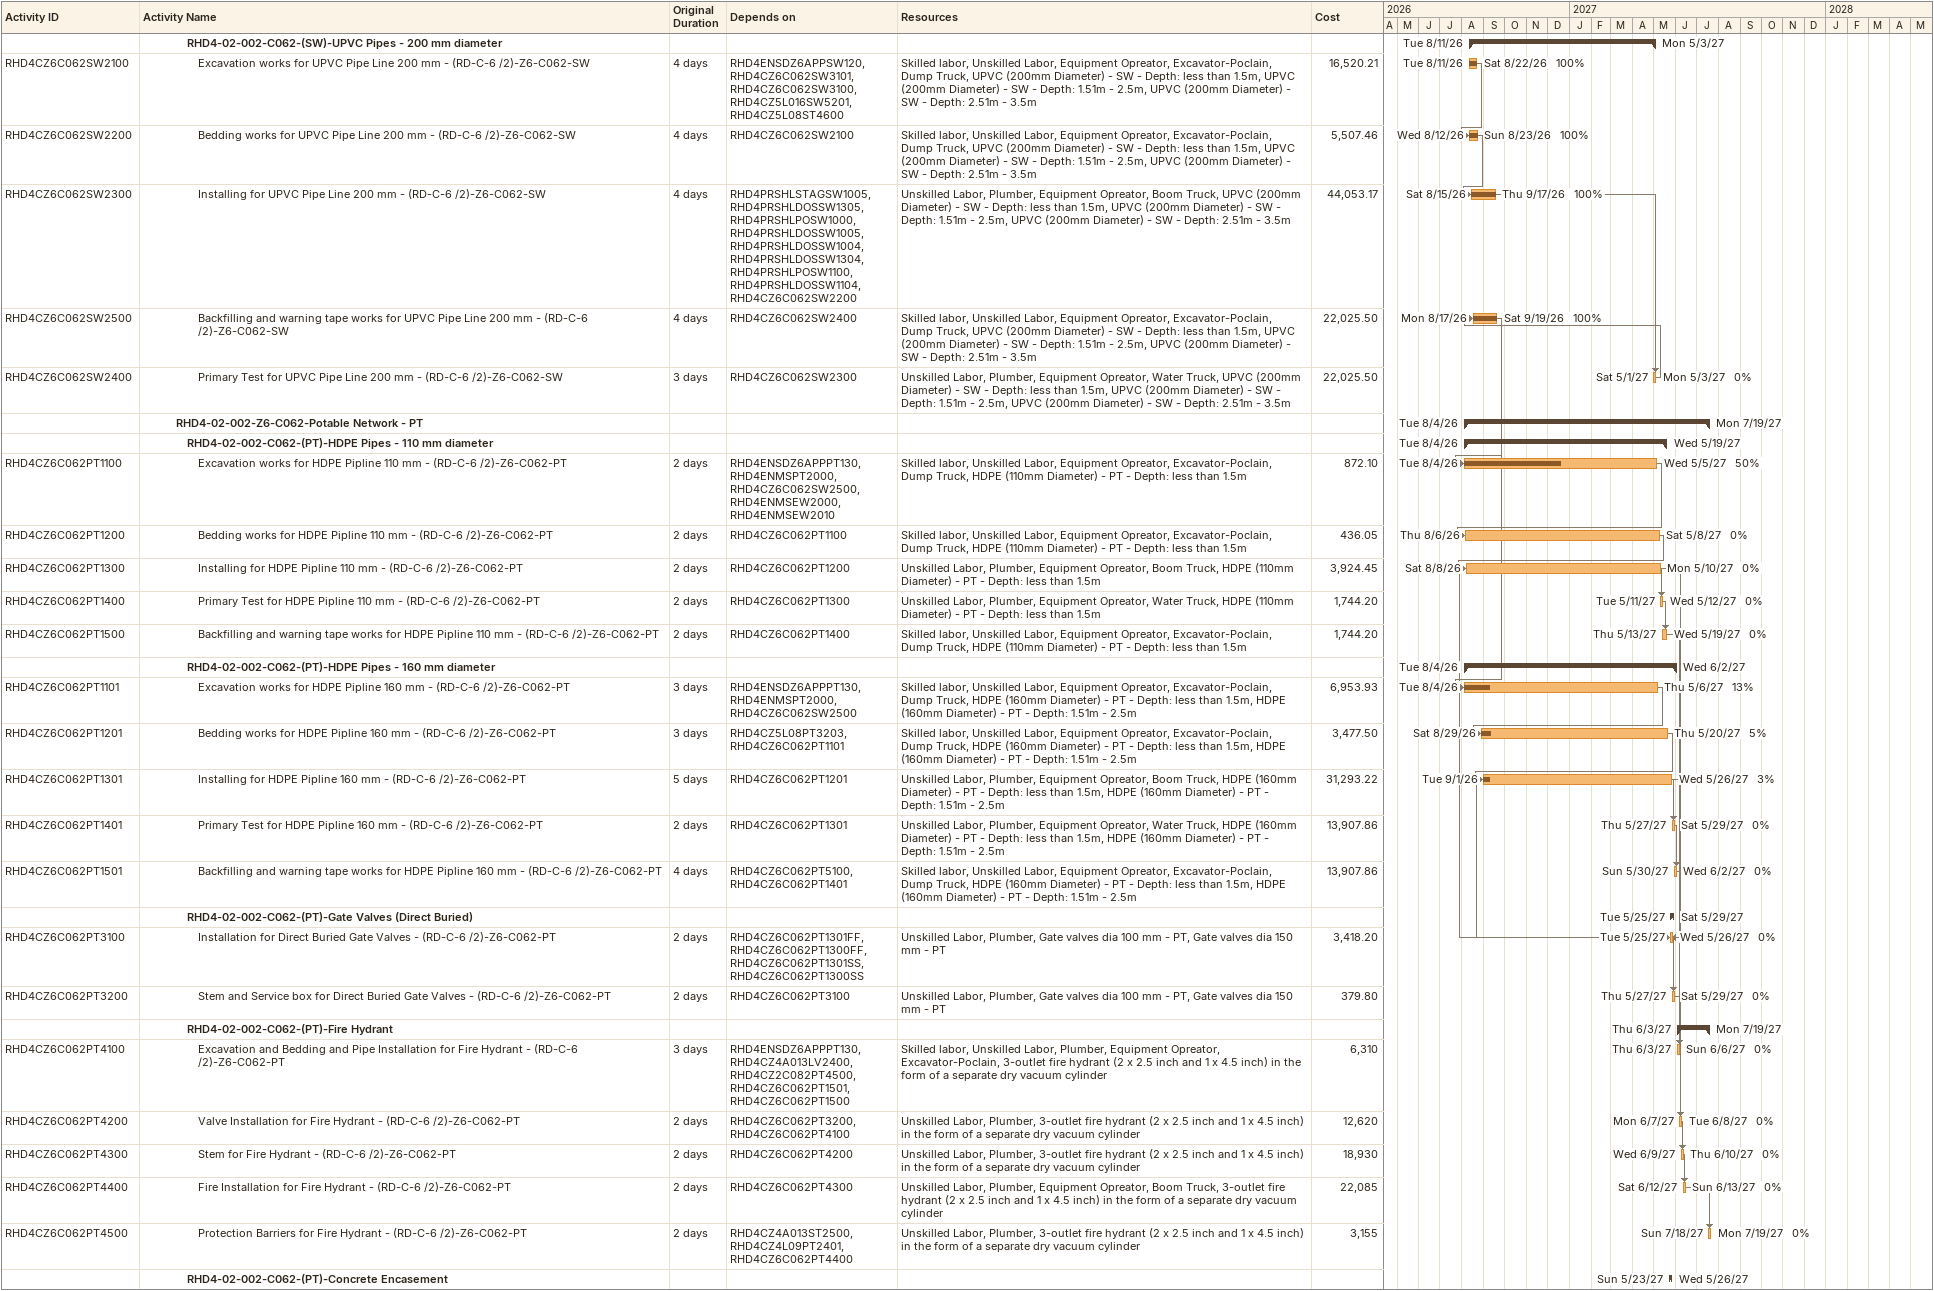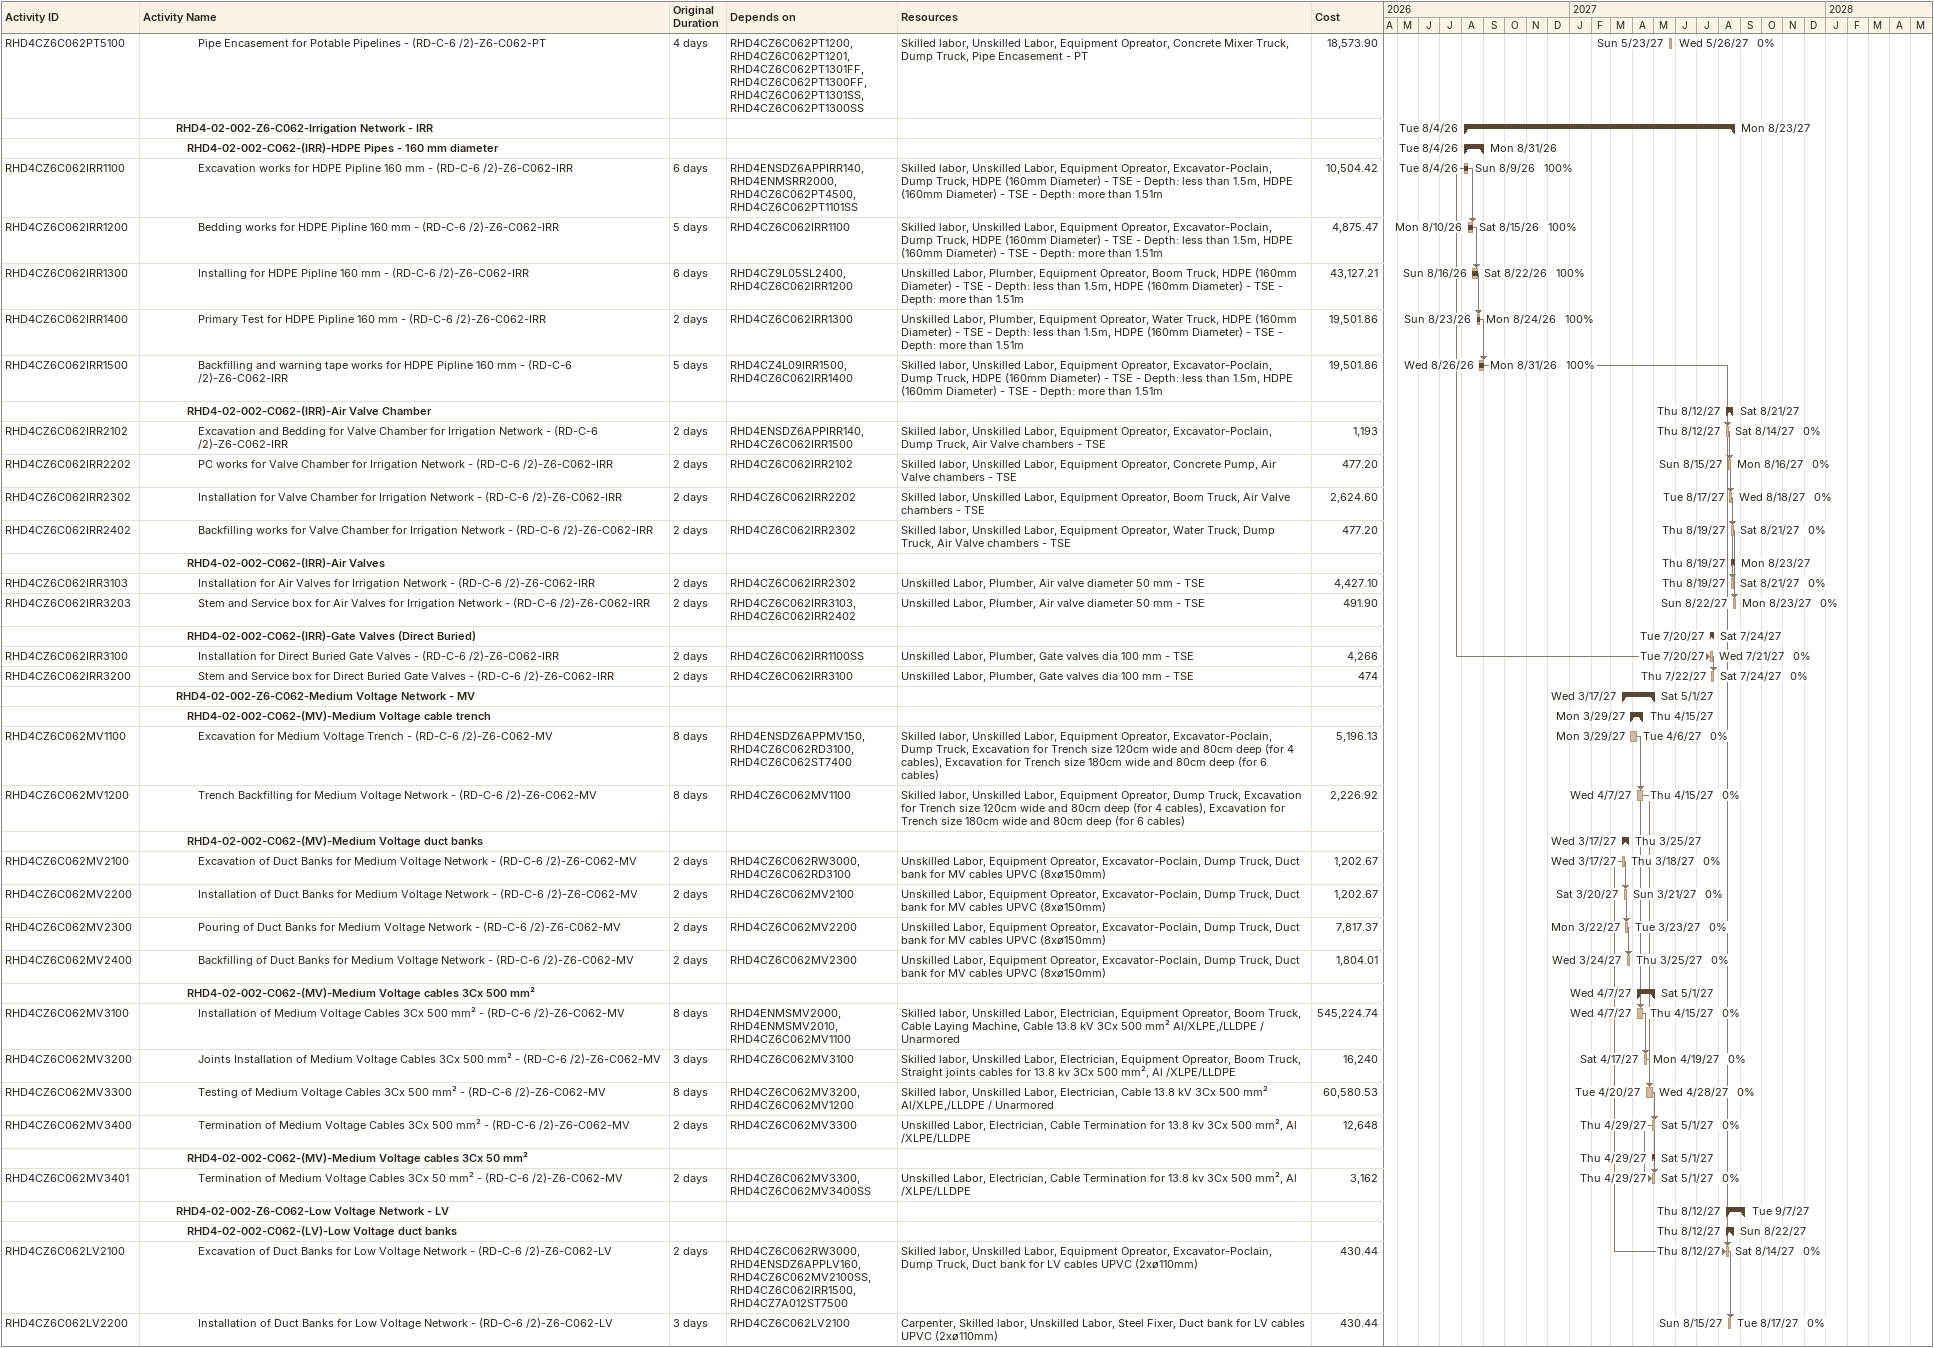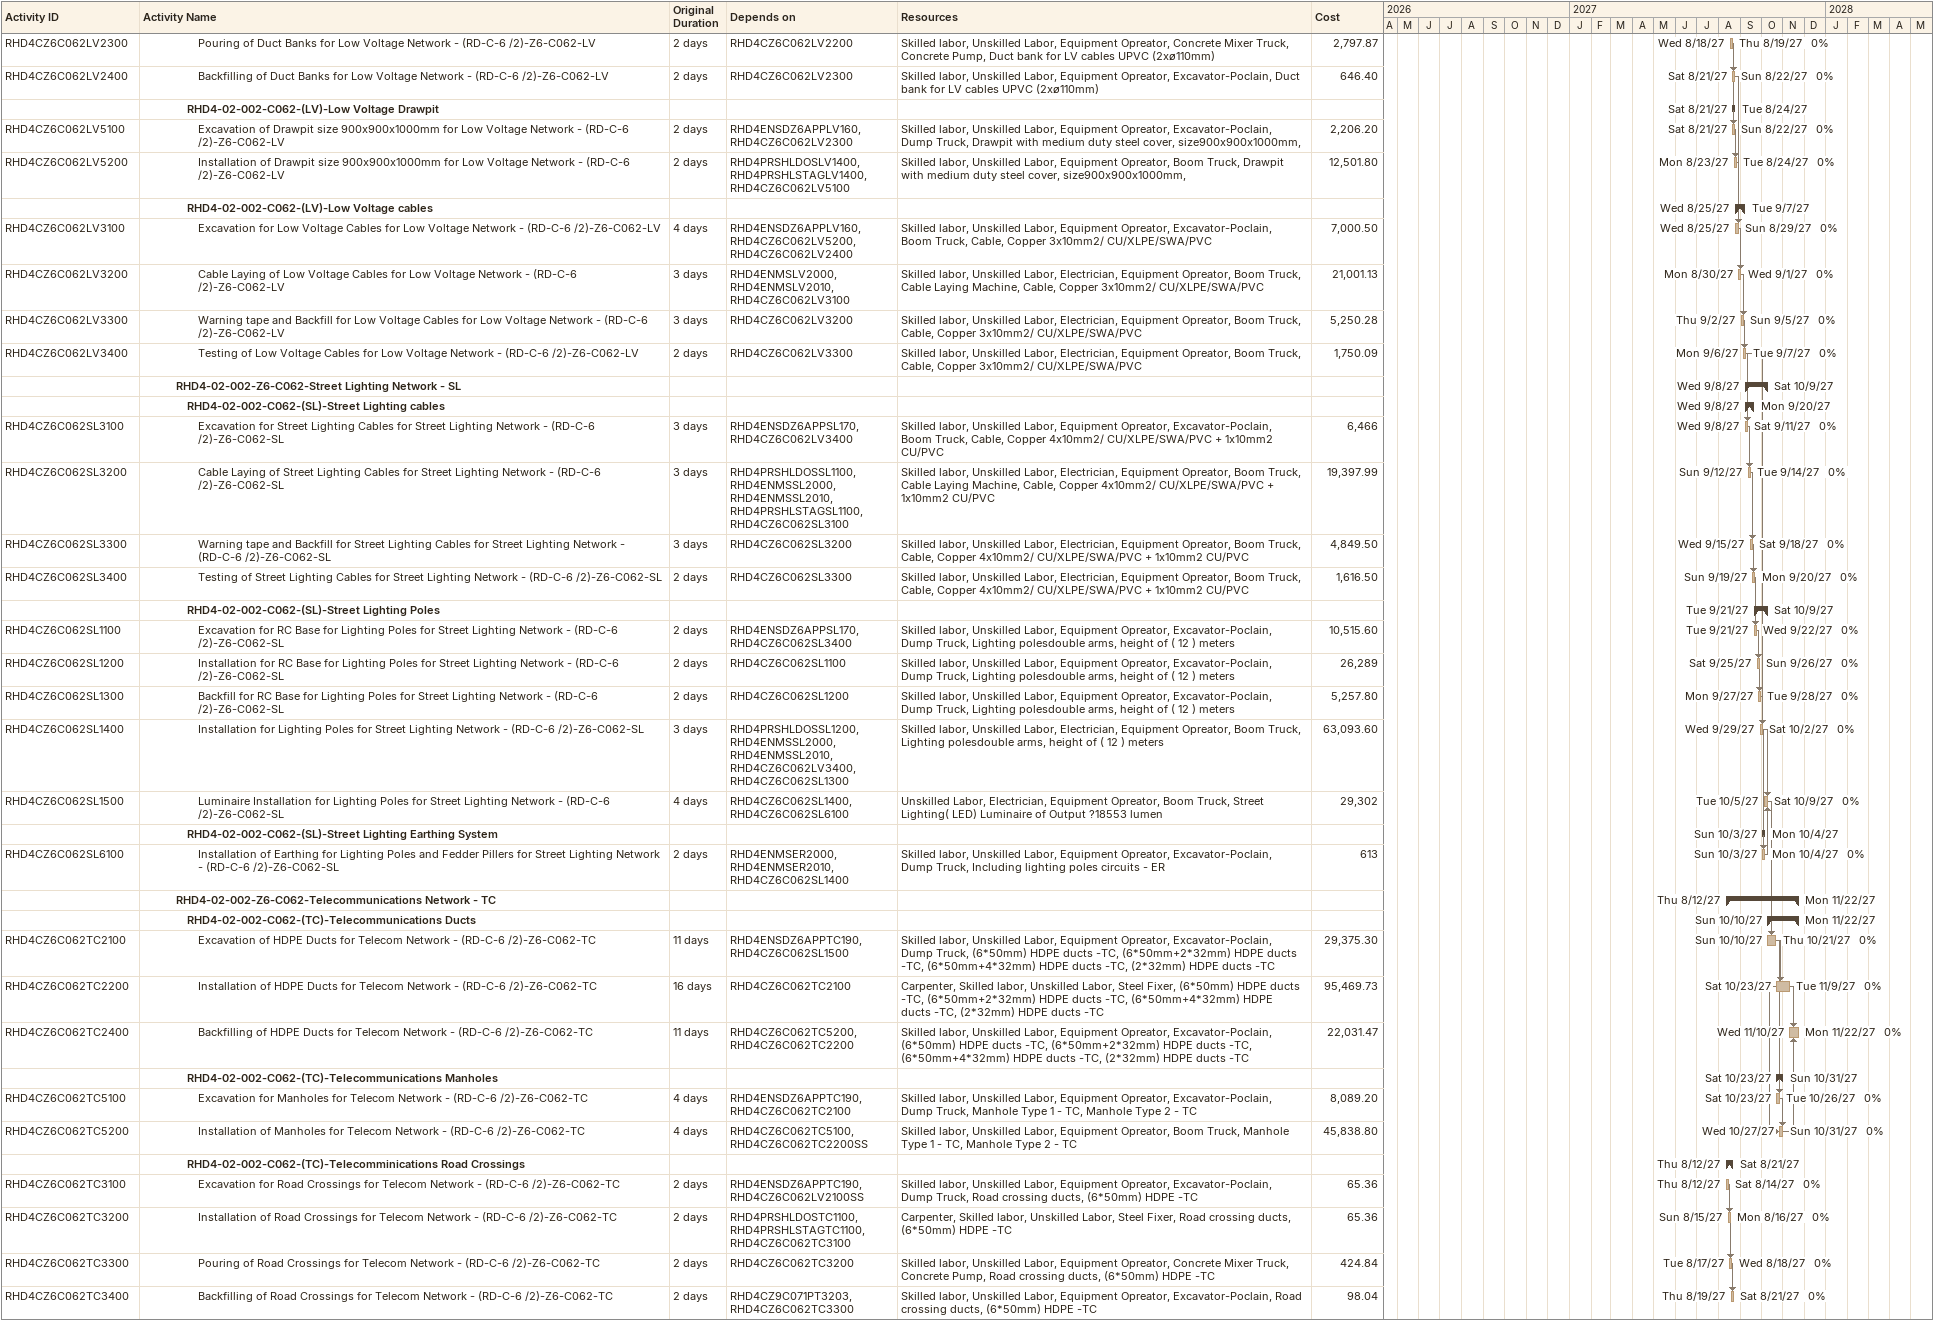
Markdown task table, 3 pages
| ID | Level | Task | Original duration | Start | Finish | Predecessors | Resources | % complete | Cost |
|---|---|---|---|---|---|---|---|---|---|
|  | 5 | **RHD4-02-002-C062-(SW)-UPVC Pipes - 200 mm diameter** |  | 2026-08-11 | 2027-05-03 |  |  |  |  |
| RHD4CZ6C062SW2100 | 6 | Excavation works for UPVC Pipe Line 200 mm - (RD-C-6 /2)-Z6-C062-SW | 4d | 2026-08-11 | 2026-08-22 | RHD4ENSDZ6APPSW120, RHD4CZ6C062SW3101, RHD4CZ6C062SW3100, RHD4CZ5L016SW5201, RHD4CZ5L08ST4600 | Skilled labor, Unskilled Labor, Equipment Opreator, Excavator-Poclain, Dump Truck, UPVC (200mm Diameter) - SW - Depth: less than 1.5m, UPVC (200mm Diameter) - SW - Depth: 1.51m - 2.5m, UPVC (200mm Diameter) - SW - Depth: 2.51m - 3.5m | 100 | 16520.21 |
| RHD4CZ6C062SW2200 | 6 | Bedding works for UPVC Pipe Line 200 mm - (RD-C-6 /2)-Z6-C062-SW | 4d | 2026-08-12 | 2026-08-23 | RHD4CZ6C062SW2100 | Skilled labor, Unskilled Labor, Equipment Opreator, Excavator-Poclain, Dump Truck, UPVC (200mm Diameter) - SW - Depth: less than 1.5m, UPVC (200mm Diameter) - SW - Depth: 1.51m - 2.5m, UPVC (200mm Diameter) - SW - Depth: 2.51m - 3.5m | 100 | 5507.46 |
| RHD4CZ6C062SW2300 | 6 | Installing for UPVC Pipe Line 200 mm - (RD-C-6 /2)-Z6-C062-SW | 4d | 2026-08-15 | 2026-09-17 | RHD4PRSHLSTAGSW1005, RHD4PRSHLDOSSW1305, RHD4PRSHLPOSW1000, RHD4PRSHLDOSSW1005, RHD4PRSHLDOSSW1004, RHD4PRSHLDOSSW1304, RHD4PRSHLPOSW1100, RHD4PRSHLDOSSW1104, RHD4CZ6C062SW2200 | Unskilled Labor, Plumber, Equipment Opreator, Boom Truck, UPVC (200mm Diameter) - SW - Depth: less than 1.5m, UPVC (200mm Diameter) - SW - Depth: 1.51m - 2.5m, UPVC (200mm Diameter) - SW - Depth: 2.51m - 3.5m | 100 | 44053.17 |
| RHD4CZ6C062SW2500 | 6 | Backfilling and warning tape works for UPVC Pipe Line 200 mm - (RD-C-6 /2)-Z6-C062-SW | 4d | 2026-08-17 | 2026-09-19 | RHD4CZ6C062SW2400 | Skilled labor, Unskilled Labor, Equipment Opreator, Excavator-Poclain, Dump Truck, UPVC (200mm Diameter) - SW - Depth: less than 1.5m, UPVC (200mm Diameter) - SW - Depth: 1.51m - 2.5m, UPVC (200mm Diameter) - SW - Depth: 2.51m - 3.5m | 100 | 22025.50 |
| RHD4CZ6C062SW2400 | 6 | Primary Test for UPVC Pipe Line 200 mm - (RD-C-6 /2)-Z6-C062-SW | 3d | 2027-05-01 | 2027-05-03 | RHD4CZ6C062SW2300 | Unskilled Labor, Plumber, Equipment Opreator, Water Truck, UPVC (200mm Diameter) - SW - Depth: less than 1.5m, UPVC (200mm Diameter) - SW - Depth: 1.51m - 2.5m, UPVC (200mm Diameter) - SW - Depth: 2.51m - 3.5m | 0 | 22025.50 |
|  | 4 | **RHD4-02-002-Z6-C062-Potable Network - PT** |  | 2026-08-04 | 2027-07-19 |  |  |  |  |
|  | 5 | **RHD4-02-002-C062-(PT)-HDPE Pipes - 110 mm diameter** |  | 2026-08-04 | 2027-05-19 |  |  |  |  |
| RHD4CZ6C062PT1100 | 6 | Excavation works for HDPE Pipline 110 mm - (RD-C-6 /2)-Z6-C062-PT | 2d | 2026-08-04 | 2027-05-05 | RHD4ENSDZ6APPPT130, RHD4ENMSPT2000, RHD4CZ6C062SW2500, RHD4ENMSEW2000, RHD4ENMSEW2010 | Skilled labor, Unskilled Labor, Equipment Opreator, Excavator-Poclain, Dump Truck, HDPE (110mm Diameter) - PT - Depth: less than 1.5m | 50 | 872.10 |
| RHD4CZ6C062PT1200 | 6 | Bedding works for HDPE Pipline 110 mm - (RD-C-6 /2)-Z6-C062-PT | 2d | 2026-08-06 | 2027-05-08 | RHD4CZ6C062PT1100 | Skilled labor, Unskilled Labor, Equipment Opreator, Excavator-Poclain, Dump Truck, HDPE (110mm Diameter) - PT - Depth: less than 1.5m | 0 | 436.05 |
| RHD4CZ6C062PT1300 | 6 | Installing for HDPE Pipline 110 mm - (RD-C-6 /2)-Z6-C062-PT | 2d | 2026-08-08 | 2027-05-10 | RHD4CZ6C062PT1200 | Unskilled Labor, Plumber, Equipment Opreator, Boom Truck, HDPE (110mm Diameter) - PT - Depth: less than 1.5m | 0 | 3924.45 |
| RHD4CZ6C062PT1400 | 6 | Primary Test for HDPE Pipline 110 mm - (RD-C-6 /2)-Z6-C062-PT | 2d | 2027-05-11 | 2027-05-12 | RHD4CZ6C062PT1300 | Unskilled Labor, Plumber, Equipment Opreator, Water Truck, HDPE (110mm Diameter) - PT - Depth: less than 1.5m | 0 | 1744.20 |
| RHD4CZ6C062PT1500 | 6 | Backfilling and warning tape works for HDPE Pipline 110 mm - (RD-C-6 /2)-Z6-C062-PT | 2d | 2027-05-13 | 2027-05-19 | RHD4CZ6C062PT1400 | Skilled labor, Unskilled Labor, Equipment Opreator, Excavator-Poclain, Dump Truck, HDPE (110mm Diameter) - PT - Depth: less than 1.5m | 0 | 1744.20 |
|  | 5 | **RHD4-02-002-C062-(PT)-HDPE Pipes - 160 mm diameter** |  | 2026-08-04 | 2027-06-02 |  |  |  |  |
| RHD4CZ6C062PT1101 | 6 | Excavation works for HDPE Pipline 160 mm - (RD-C-6 /2)-Z6-C062-PT | 3d | 2026-08-04 | 2027-05-06 | RHD4ENSDZ6APPPT130, RHD4ENMSPT2000, RHD4CZ6C062SW2500 | Skilled labor, Unskilled Labor, Equipment Opreator, Excavator-Poclain, Dump Truck, HDPE (160mm Diameter) - PT - Depth: less than 1.5m, HDPE (160mm Diameter) - PT - Depth: 1.51m - 2.5m | 13 | 6953.93 |
| RHD4CZ6C062PT1201 | 6 | Bedding works for HDPE Pipline 160 mm - (RD-C-6 /2)-Z6-C062-PT | 3d | 2026-08-29 | 2027-05-20 | RHD4CZ5L08PT3203, RHD4CZ6C062PT1101 | Skilled labor, Unskilled Labor, Equipment Opreator, Excavator-Poclain, Dump Truck, HDPE (160mm Diameter) - PT - Depth: less than 1.5m, HDPE (160mm Diameter) - PT - Depth: 1.51m - 2.5m | 5 | 3477.50 |
| RHD4CZ6C062PT1301 | 6 | Installing for HDPE Pipline 160 mm - (RD-C-6 /2)-Z6-C062-PT | 5d | 2026-09-01 | 2027-05-26 | RHD4CZ6C062PT1201 | Unskilled Labor, Plumber, Equipment Opreator, Boom Truck, HDPE (160mm Diameter) - PT - Depth: less than 1.5m, HDPE (160mm Diameter) - PT - Depth: 1.51m - 2.5m | 3 | 31293.22 |
| RHD4CZ6C062PT1401 | 6 | Primary Test for HDPE Pipline 160 mm - (RD-C-6 /2)-Z6-C062-PT | 2d | 2027-05-27 | 2027-05-29 | RHD4CZ6C062PT1301 | Unskilled Labor, Plumber, Equipment Opreator, Water Truck, HDPE (160mm Diameter) - PT - Depth: less than 1.5m, HDPE (160mm Diameter) - PT - Depth: 1.51m - 2.5m | 0 | 13907.86 |
| RHD4CZ6C062PT1501 | 6 | Backfilling and warning tape works for HDPE Pipline 160 mm - (RD-C-6 /2)-Z6-C062-PT | 4d | 2027-05-30 | 2027-06-02 | RHD4CZ6C062PT5100, RHD4CZ6C062PT1401 | Skilled labor, Unskilled Labor, Equipment Opreator, Excavator-Poclain, Dump Truck, HDPE (160mm Diameter) - PT - Depth: less than 1.5m, HDPE (160mm Diameter) - PT - Depth: 1.51m - 2.5m | 0 | 13907.86 |
|  | 5 | **RHD4-02-002-C062-(PT)-Gate Valves (Direct Buried)** |  | 2027-05-25 | 2027-05-29 |  |  |  |  |
| RHD4CZ6C062PT3100 | 6 | Installation for Direct Buried Gate Valves - (RD-C-6 /2)-Z6-C062-PT | 2d | 2027-05-25 | 2027-05-26 | RHD4CZ6C062PT1301FF, RHD4CZ6C062PT1300FF, RHD4CZ6C062PT1301SS, RHD4CZ6C062PT1300SS | Unskilled Labor, Plumber, Gate valves dia 100 mm - PT, Gate valves dia 150 mm - PT | 0 | 3418.20 |
| RHD4CZ6C062PT3200 | 6 | Stem and Service box for Direct Buried Gate Valves - (RD-C-6 /2)-Z6-C062-PT | 2d | 2027-05-27 | 2027-05-29 | RHD4CZ6C062PT3100 | Unskilled Labor, Plumber, Gate valves dia 100 mm - PT, Gate valves dia 150 mm - PT | 0 | 379.80 |
|  | 5 | **RHD4-02-002-C062-(PT)-Fire Hydrant** |  | 2027-06-03 | 2027-07-19 |  |  |  |  |
| RHD4CZ6C062PT4100 | 6 | Excavation and Bedding and Pipe Installation for Fire Hydrant - (RD-C-6 /2)-Z6-C062-PT | 3d | 2027-06-03 | 2027-06-06 | RHD4ENSDZ6APPPT130, RHD4CZ4A013LV2400, RHD4CZ2C082PT4500, RHD4CZ6C062PT1501, RHD4CZ6C062PT1500 | Skilled labor, Unskilled Labor, Plumber, Equipment Opreator, Excavator-Poclain, 3-outlet fire hydrant (2 x 2.5 inch and 1 x 4.5 inch) in the form of a separate dry vacuum cylinder | 0 | 6310 |
| RHD4CZ6C062PT4200 | 6 | Valve Installation for Fire Hydrant - (RD-C-6 /2)-Z6-C062-PT | 2d | 2027-06-07 | 2027-06-08 | RHD4CZ6C062PT3200, RHD4CZ6C062PT4100 | Unskilled Labor, Plumber, 3-outlet fire hydrant (2 x 2.5 inch and 1 x 4.5 inch) in the form of a separate dry vacuum cylinder | 0 | 12620 |
| RHD4CZ6C062PT4300 | 6 | Stem for Fire Hydrant - (RD-C-6 /2)-Z6-C062-PT | 2d | 2027-06-09 | 2027-06-10 | RHD4CZ6C062PT4200 | Unskilled Labor, Plumber, 3-outlet fire hydrant (2 x 2.5 inch and 1 x 4.5 inch) in the form of a separate dry vacuum cylinder | 0 | 18930 |
| RHD4CZ6C062PT4400 | 6 | Fire Installation for Fire Hydrant - (RD-C-6 /2)-Z6-C062-PT | 2d | 2027-06-12 | 2027-06-13 | RHD4CZ6C062PT4300 | Unskilled Labor, Plumber, Equipment Opreator, Boom Truck, 3-outlet fire hydrant (2 x 2.5 inch and 1 x 4.5 inch) in the form of a separate dry vacuum cylinder | 0 | 22085 |
| RHD4CZ6C062PT4500 | 6 | Protection Barriers for Fire Hydrant - (RD-C-6 /2)-Z6-C062-PT | 2d | 2027-07-18 | 2027-07-19 | RHD4CZ4A013ST2500, RHD4CZ4L09PT2401, RHD4CZ6C062PT4400 | Unskilled Labor, Plumber, 3-outlet fire hydrant (2 x 2.5 inch and 1 x 4.5 inch) in the form of a separate dry vacuum cylinder | 0 | 3155 |
|  | 5 | **RHD4-02-002-C062-(PT)-Concrete Encasement** |  | 2027-05-23 | 2027-05-26 |  |  |  |  |
| RHD4CZ6C062PT5100 | 6 | Pipe Encasement for Potable Pipelines - (RD-C-6 /2)-Z6-C062-PT | 4d | 2027-05-23 | 2027-05-26 | RHD4CZ6C062PT1200, RHD4CZ6C062PT1201, RHD4CZ6C062PT1301FF, RHD4CZ6C062PT1300FF, RHD4CZ6C062PT1301SS, RHD4CZ6C062PT1300SS | Skilled labor, Unskilled Labor, Equipment Opreator, Concrete Mixer Truck, Dump Truck, Pipe Encasement - PT | 0 | 18573.90 |
|  | 4 | **RHD4-02-002-Z6-C062-Irrigation Network - IRR** |  | 2026-08-04 | 2027-08-23 |  |  |  |  |
|  | 5 | **RHD4-02-002-C062-(IRR)-HDPE Pipes - 160 mm diameter** |  | 2026-08-04 | 2026-08-31 |  |  |  |  |
| RHD4CZ6C062IRR1100 | 6 | Excavation works for HDPE Pipline 160 mm - (RD-C-6 /2)-Z6-C062-IRR | 6d | 2026-08-04 | 2026-08-09 | RHD4ENSDZ6APPIRR140, RHD4ENMSRR2000, RHD4CZ6C062PT4500, RHD4CZ6C062PT1101SS | Skilled labor, Unskilled Labor, Equipment Opreator, Excavator-Poclain, Dump Truck, HDPE (160mm Diameter) - TSE - Depth: less than 1.5m, HDPE (160mm Diameter) - TSE - Depth: more than 1.51m | 100 | 10504.42 |
| RHD4CZ6C062IRR1200 | 6 | Bedding works for HDPE Pipline 160 mm - (RD-C-6 /2)-Z6-C062-IRR | 5d | 2026-08-10 | 2026-08-15 | RHD4CZ6C062IRR1100 | Skilled labor, Unskilled Labor, Equipment Opreator, Excavator-Poclain, Dump Truck, HDPE (160mm Diameter) - TSE - Depth: less than 1.5m, HDPE (160mm Diameter) - TSE - Depth: more than 1.51m | 100 | 4875.47 |
| RHD4CZ6C062IRR1300 | 6 | Installing for HDPE Pipline 160 mm - (RD-C-6 /2)-Z6-C062-IRR | 6d | 2026-08-16 | 2026-08-22 | RHD4CZ9L05SL2400, RHD4CZ6C062IRR1200 | Unskilled Labor, Plumber, Equipment Opreator, Boom Truck, HDPE (160mm Diameter) - TSE - Depth: less than 1.5m, HDPE (160mm Diameter) - TSE - Depth: more than 1.51m | 100 | 43127.21 |
| RHD4CZ6C062IRR1400 | 6 | Primary Test for HDPE Pipline 160 mm - (RD-C-6 /2)-Z6-C062-IRR | 2d | 2026-08-23 | 2026-08-24 | RHD4CZ6C062IRR1300 | Unskilled Labor, Plumber, Equipment Opreator, Water Truck, HDPE (160mm Diameter) - TSE - Depth: less than 1.5m, HDPE (160mm Diameter) - TSE - Depth: more than 1.51m | 100 | 19501.86 |
| RHD4CZ6C062IRR1500 | 6 | Backfilling and warning tape works for HDPE Pipline 160 mm - (RD-C-6 /2)-Z6-C062-IRR | 5d | 2026-08-26 | 2026-08-31 | RHD4CZ4L09IRR1500, RHD4CZ6C062IRR1400 | Skilled labor, Unskilled Labor, Equipment Opreator, Excavator-Poclain, Dump Truck, HDPE (160mm Diameter) - TSE - Depth: less than 1.5m, HDPE (160mm Diameter) - TSE - Depth: more than 1.51m | 100 | 19501.86 |
|  | 5 | **RHD4-02-002-C062-(IRR)-Air Valve Chamber** |  | 2027-08-12 | 2027-08-21 |  |  |  |  |
| RHD4CZ6C062IRR2102 | 6 | Excavation and Bedding for Valve Chamber for Irrigation Network - (RD-C-6 /2)-Z6-C062-IRR | 2d | 2027-08-12 | 2027-08-14 | RHD4ENSDZ6APPIRR140, RHD4CZ6C062IRR1500 | Skilled labor, Unskilled Labor, Equipment Opreator, Excavator-Poclain, Dump Truck, Air Valve chambers - TSE | 0 | 1193 |
| RHD4CZ6C062IRR2202 | 6 | PC works for Valve Chamber for Irrigation Network - (RD-C-6 /2)-Z6-C062-IRR | 2d | 2027-08-15 | 2027-08-16 | RHD4CZ6C062IRR2102 | Skilled labor, Unskilled Labor, Equipment Opreator, Concrete Pump, Air Valve chambers - TSE | 0 | 477.20 |
| RHD4CZ6C062IRR2302 | 6 | Installation for Valve Chamber for Irrigation Network - (RD-C-6 /2)-Z6-C062-IRR | 2d | 2027-08-17 | 2027-08-18 | RHD4CZ6C062IRR2202 | Skilled labor, Unskilled Labor, Equipment Opreator, Boom Truck, Air Valve chambers - TSE | 0 | 2624.60 |
| RHD4CZ6C062IRR2402 | 6 | Backfilling works for Valve Chamber for Irrigation Network - (RD-C-6 /2)-Z6-C062-IRR | 2d | 2027-08-19 | 2027-08-21 | RHD4CZ6C062IRR2302 | Skilled labor, Unskilled Labor, Equipment Opreator, Water Truck, Dump Truck, Air Valve chambers - TSE | 0 | 477.20 |
|  | 5 | **RHD4-02-002-C062-(IRR)-Air Valves** |  | 2027-08-19 | 2027-08-23 |  |  |  |  |
| RHD4CZ6C062IRR3103 | 6 | Installation for Air Valves for Irrigation Network - (RD-C-6 /2)-Z6-C062-IRR | 2d | 2027-08-19 | 2027-08-21 | RHD4CZ6C062IRR2302 | Unskilled Labor, Plumber, Air valve diameter 50 mm - TSE | 0 | 4427.10 |
| RHD4CZ6C062IRR3203 | 6 | Stem and Service box for Air Valves for Irrigation Network - (RD-C-6 /2)-Z6-C062-IRR | 2d | 2027-08-22 | 2027-08-23 | RHD4CZ6C062IRR3103, RHD4CZ6C062IRR2402 | Unskilled Labor, Plumber, Air valve diameter 50 mm - TSE | 0 | 491.90 |
|  | 5 | **RHD4-02-002-C062-(IRR)-Gate Valves (Direct Buried)** |  | 2027-07-20 | 2027-07-24 |  |  |  |  |
| RHD4CZ6C062IRR3100 | 6 | Installation for Direct Buried Gate Valves - (RD-C-6 /2)-Z6-C062-IRR | 2d | 2027-07-20 | 2027-07-21 | RHD4CZ6C062IRR1100SS | Unskilled Labor, Plumber, Gate valves dia 100 mm - TSE | 0 | 4266 |
| RHD4CZ6C062IRR3200 | 6 | Stem and Service box for Direct Buried Gate Valves - (RD-C-6 /2)-Z6-C062-IRR | 2d | 2027-07-22 | 2027-07-24 | RHD4CZ6C062IRR3100 | Unskilled Labor, Plumber, Gate valves dia 100 mm - TSE | 0 | 474 |
|  | 4 | **RHD4-02-002-Z6-C062-Medium Voltage Network - MV** |  | 2027-03-17 | 2027-05-01 |  |  |  |  |
|  | 5 | **RHD4-02-002-C062-(MV)-Medium Voltage cable trench** |  | 2027-03-29 | 2027-04-15 |  |  |  |  |
| RHD4CZ6C062MV1100 | 6 | Excavation for Medium Voltage Trench - (RD-C-6 /2)-Z6-C062-MV | 8d | 2027-03-29 | 2027-04-06 | RHD4ENSDZ6APPMV150, RHD4CZ6C062RD3100, RHD4CZ6C062ST7400 | Skilled labor, Unskilled Labor, Equipment Opreator, Excavator-Poclain, Dump Truck, Excavation for Trench size 120cm wide and 80cm deep (for 4 cables), Excavation for Trench size 180cm wide and 80cm deep (for 6 cables) | 0 | 5196.13 |
| RHD4CZ6C062MV1200 | 6 | Trench Backfilling for Medium Voltage Network - (RD-C-6 /2)-Z6-C062-MV | 8d | 2027-04-07 | 2027-04-15 | RHD4CZ6C062MV1100 | Skilled labor, Unskilled Labor, Equipment Opreator, Dump Truck, Excavation for Trench size 120cm wide and 80cm deep (for 4 cables), Excavation for Trench size 180cm wide and 80cm deep (for 6 cables) | 0 | 2226.92 |
|  | 5 | **RHD4-02-002-C062-(MV)-Medium Voltage duct banks** |  | 2027-03-17 | 2027-03-25 |  |  |  |  |
| RHD4CZ6C062MV2100 | 6 | Excavation of Duct Banks for Medium Voltage Network - (RD-C-6 /2)-Z6-C062-MV | 2d | 2027-03-17 | 2027-03-18 | RHD4CZ6C062RW3000, RHD4CZ6C062RD3100 | Unskilled Labor, Equipment Opreator, Excavator-Poclain, Dump Truck, Duct bank for MV cables UPVC (8xø150mm) | 0 | 1202.67 |
| RHD4CZ6C062MV2200 | 6 | Installation of Duct Banks for Medium Voltage Network - (RD-C-6 /2)-Z6-C062-MV | 2d | 2027-03-20 | 2027-03-21 | RHD4CZ6C062MV2100 | Unskilled Labor, Equipment Opreator, Excavator-Poclain, Dump Truck, Duct bank for MV cables UPVC (8xø150mm) | 0 | 1202.67 |
| RHD4CZ6C062MV2300 | 6 | Pouring of Duct Banks for Medium Voltage Network - (RD-C-6 /2)-Z6-C062-MV | 2d | 2027-03-22 | 2027-03-23 | RHD4CZ6C062MV2200 | Unskilled Labor, Equipment Opreator, Excavator-Poclain, Dump Truck, Duct bank for MV cables UPVC (8xø150mm) | 0 | 7817.37 |
| RHD4CZ6C062MV2400 | 6 | Backfilling of Duct Banks for Medium Voltage Network - (RD-C-6 /2)-Z6-C062-MV | 2d | 2027-03-24 | 2027-03-25 | RHD4CZ6C062MV2300 | Unskilled Labor, Equipment Opreator, Excavator-Poclain, Dump Truck, Duct bank for MV cables UPVC (8xø150mm) | 0 | 1804.01 |
|  | 5 | **RHD4-02-002-C062-(MV)-Medium Voltage cables 3Cx 500 mm²** |  | 2027-04-07 | 2027-05-01 |  |  |  |  |
| RHD4CZ6C062MV3100 | 6 | Installation of Medium Voltage Cables 3Cx 500 mm² - (RD-C-6 /2)-Z6-C062-MV | 8d | 2027-04-07 | 2027-04-15 | RHD4ENMSMV2000, RHD4ENMSMV2010, RHD4CZ6C062MV1100 | Skilled labor, Unskilled Labor, Electrician, Equipment Opreator, Boom Truck, Cable Laying Machine, Cable 13.8 kV 3Cx 500 mm² Al/XLPE,/LLDPE / Unarmored | 0 | 545224.74 |
| RHD4CZ6C062MV3200 | 6 | Joints Installation of Medium Voltage Cables 3Cx 500 mm² - (RD-C-6 /2)-Z6-C062-MV | 3d | 2027-04-17 | 2027-04-19 | RHD4CZ6C062MV3100 | Skilled labor, Unskilled Labor, Electrician, Equipment Opreator, Boom Truck, Straight joints cables for 13.8 kv 3Cx 500 mm², Al /XLPE/LLDPE | 0 | 16240 |
| RHD4CZ6C062MV3300 | 6 | Testing of Medium Voltage Cables 3Cx 500 mm² - (RD-C-6 /2)-Z6-C062-MV | 8d | 2027-04-20 | 2027-04-28 | RHD4CZ6C062MV3200, RHD4CZ6C062MV1200 | Skilled labor, Unskilled Labor, Electrician, Cable 13.8 kV 3Cx 500 mm² Al/XLPE,/LLDPE / Unarmored | 0 | 60580.53 |
| RHD4CZ6C062MV3400 | 6 | Termination of Medium Voltage Cables 3Cx 500 mm² - (RD-C-6 /2)-Z6-C062-MV | 2d | 2027-04-29 | 2027-05-01 | RHD4CZ6C062MV3300 | Unskilled Labor, Electrician, Cable Termination for 13.8 kv 3Cx 500 mm², Al /XLPE/LLDPE | 0 | 12648 |
|  | 5 | **RHD4-02-002-C062-(MV)-Medium Voltage cables 3Cx 50 mm²** |  | 2027-04-29 | 2027-05-01 |  |  |  |  |
| RHD4CZ6C062MV3401 | 6 | Termination of Medium Voltage Cables 3Cx 50 mm² - (RD-C-6 /2)-Z6-C062-MV | 2d | 2027-04-29 | 2027-05-01 | RHD4CZ6C062MV3300, RHD4CZ6C062MV3400SS | Unskilled Labor, Electrician, Cable Termination for 13.8 kv 3Cx 500 mm², Al /XLPE/LLDPE | 0 | 3162 |
|  | 4 | **RHD4-02-002-Z6-C062-Low Voltage Network - LV** |  | 2027-08-12 | 2027-09-07 |  |  |  |  |
|  | 5 | **RHD4-02-002-C062-(LV)-Low Voltage duct banks** |  | 2027-08-12 | 2027-08-22 |  |  |  |  |
| RHD4CZ6C062LV2100 | 6 | Excavation of Duct Banks for Low Voltage Network - (RD-C-6 /2)-Z6-C062-LV | 2d | 2027-08-12 | 2027-08-14 | RHD4CZ6C062RW3000, RHD4ENSDZ6APPLV160, RHD4CZ6C062MV2100SS, RHD4CZ6C062IRR1500, RHD4CZ7A012ST7500 | Skilled labor, Unskilled Labor, Equipment Opreator, Excavator-Poclain, Dump Truck, Duct bank for LV cables UPVC (2xø110mm) | 0 | 430.44 |
| RHD4CZ6C062LV2200 | 6 | Installation of Duct Banks for Low Voltage Network - (RD-C-6 /2)-Z6-C062-LV | 3d | 2027-08-15 | 2027-08-17 | RHD4CZ6C062LV2100 | Carpenter, Skilled labor, Unskilled Labor, Steel Fixer, Duct bank for LV cables UPVC (2xø110mm) | 0 | 430.44 |
| RHD4CZ6C062LV2300 | 6 | Pouring of Duct Banks for Low Voltage Network - (RD-C-6 /2)-Z6-C062-LV | 2d | 2027-08-18 | 2027-08-19 | RHD4CZ6C062LV2200 | Skilled labor, Unskilled Labor, Equipment Opreator, Concrete Mixer Truck, Concrete Pump, Duct bank for LV cables UPVC (2xø110mm) | 0 | 2797.87 |
| RHD4CZ6C062LV2400 | 6 | Backfilling of Duct Banks for Low Voltage Network - (RD-C-6 /2)-Z6-C062-LV | 2d | 2027-08-21 | 2027-08-22 | RHD4CZ6C062LV2300 | Skilled labor, Unskilled Labor, Equipment Opreator, Excavator-Poclain, Duct bank for LV cables UPVC (2xø110mm) | 0 | 646.40 |
|  | 5 | **RHD4-02-002-C062-(LV)-Low Voltage Drawpit** |  | 2027-08-21 | 2027-08-24 |  |  |  |  |
| RHD4CZ6C062LV5100 | 6 | Excavation of Drawpit size 900x900x1000mm for Low Voltage Network - (RD-C-6 /2)-Z6-C062-LV | 2d | 2027-08-21 | 2027-08-22 | RHD4ENSDZ6APPLV160, RHD4CZ6C062LV2300 | Skilled labor, Unskilled Labor, Equipment Opreator, Excavator-Poclain, Dump Truck, Drawpit with medium duty steel cover, size900x900x1000mm, | 0 | 2206.20 |
| RHD4CZ6C062LV5200 | 6 | Installation of Drawpit size 900x900x1000mm for Low Voltage Network - (RD-C-6 /2)-Z6-C062-LV | 2d | 2027-08-23 | 2027-08-24 | RHD4PRSHLDOSLV1400, RHD4PRSHLSTAGLV1400, RHD4CZ6C062LV5100 | Skilled labor, Unskilled Labor, Equipment Opreator, Boom Truck, Drawpit with medium duty steel cover, size900x900x1000mm, | 0 | 12501.80 |
|  | 5 | **RHD4-02-002-C062-(LV)-Low Voltage cables** |  | 2027-08-25 | 2027-09-07 |  |  |  |  |
| RHD4CZ6C062LV3100 | 6 | Excavation for Low Voltage Cables for Low Voltage Network - (RD-C-6 /2)-Z6-C062-LV | 4d | 2027-08-25 | 2027-08-29 | RHD4ENSDZ6APPLV160, RHD4CZ6C062LV5200, RHD4CZ6C062LV2400 | Skilled labor, Unskilled Labor, Equipment Opreator, Excavator-Poclain, Boom Truck, Cable, Copper 3x10mm2/ CU/XLPE/SWA/PVC | 0 | 7000.50 |
| RHD4CZ6C062LV3200 | 6 | Cable Laying of Low Voltage Cables for Low Voltage Network - (RD-C-6 /2)-Z6-C062-LV | 3d | 2027-08-30 | 2027-09-01 | RHD4ENMSLV2000, RHD4ENMSLV2010, RHD4CZ6C062LV3100 | Skilled labor, Unskilled Labor, Electrician, Equipment Opreator, Boom Truck, Cable Laying Machine, Cable, Copper 3x10mm2/ CU/XLPE/SWA/PVC | 0 | 21001.13 |
| RHD4CZ6C062LV3300 | 6 | Warning tape and Backfill for Low Voltage Cables for Low Voltage Network - (RD-C-6 /2)-Z6-C062-LV | 3d | 2027-09-02 | 2027-09-05 | RHD4CZ6C062LV3200 | Skilled labor, Unskilled Labor, Electrician, Equipment Opreator, Boom Truck, Cable, Copper 3x10mm2/ CU/XLPE/SWA/PVC | 0 | 5250.28 |
| RHD4CZ6C062LV3400 | 6 | Testing of Low Voltage Cables for Low Voltage Network - (RD-C-6 /2)-Z6-C062-LV | 2d | 2027-09-06 | 2027-09-07 | RHD4CZ6C062LV3300 | Skilled labor, Unskilled Labor, Electrician, Equipment Opreator, Boom Truck, Cable, Copper 3x10mm2/ CU/XLPE/SWA/PVC | 0 | 1750.09 |
|  | 4 | **RHD4-02-002-Z6-C062-Street Lighting Network - SL** |  | 2027-09-08 | 2027-10-09 |  |  |  |  |
|  | 5 | **RHD4-02-002-C062-(SL)-Street Lighting cables** |  | 2027-09-08 | 2027-09-20 |  |  |  |  |
| RHD4CZ6C062SL3100 | 6 | Excavation for Street Lighting Cables for Street Lighting Network - (RD-C-6 /2)-Z6-C062-SL | 3d | 2027-09-08 | 2027-09-11 | RHD4ENSDZ6APPSL170, RHD4CZ6C062LV3400 | Skilled labor, Unskilled Labor, Equipment Opreator, Excavator-Poclain, Boom Truck, Cable, Copper 4x10mm2/ CU/XLPE/SWA/PVC + 1x10mm2 CU/PVC | 0 | 6466 |
| RHD4CZ6C062SL3200 | 6 | Cable Laying of Street Lighting Cables for Street Lighting Network - (RD-C-6 /2)-Z6-C062-SL | 3d | 2027-09-12 | 2027-09-14 | RHD4PRSHLDOSSL1100, RHD4ENMSSL2000, RHD4ENMSSL2010, RHD4PRSHLSTAGSL1100, RHD4CZ6C062SL3100 | Skilled labor, Unskilled Labor, Electrician, Equipment Opreator, Boom Truck, Cable Laying Machine, Cable, Copper 4x10mm2/ CU/XLPE/SWA/PVC + 1x10mm2 CU/PVC | 0 | 19397.99 |
| RHD4CZ6C062SL3300 | 6 | Warning tape and Backfill for Street Lighting Cables for Street Lighting Network - (RD-C-6 /2)-Z6-C062-SL | 3d | 2027-09-15 | 2027-09-18 | RHD4CZ6C062SL3200 | Skilled labor, Unskilled Labor, Electrician, Equipment Opreator, Boom Truck, Cable, Copper 4x10mm2/ CU/XLPE/SWA/PVC + 1x10mm2 CU/PVC | 0 | 4849.50 |
| RHD4CZ6C062SL3400 | 6 | Testing of Street Lighting Cables for Street Lighting Network - (RD-C-6 /2)-Z6-C062-SL | 2d | 2027-09-19 | 2027-09-20 | RHD4CZ6C062SL3300 | Skilled labor, Unskilled Labor, Electrician, Equipment Opreator, Boom Truck, Cable, Copper 4x10mm2/ CU/XLPE/SWA/PVC + 1x10mm2 CU/PVC | 0 | 1616.50 |
|  | 5 | **RHD4-02-002-C062-(SL)-Street Lighting Poles** |  | 2027-09-21 | 2027-10-09 |  |  |  |  |
| RHD4CZ6C062SL1100 | 6 | Excavation for RC Base for Lighting Poles for Street Lighting Network - (RD-C-6 /2)-Z6-C062-SL | 2d | 2027-09-21 | 2027-09-22 | RHD4ENSDZ6APPSL170, RHD4CZ6C062SL3400 | Skilled labor, Unskilled Labor, Equipment Opreator, Excavator-Poclain, Dump Truck, Lighting polesdouble arms, height of ( 12 ) meters | 0 | 10515.60 |
| RHD4CZ6C062SL1200 | 6 | Installation for RC Base for Lighting Poles for Street Lighting Network - (RD-C-6 /2)-Z6-C062-SL | 2d | 2027-09-25 | 2027-09-26 | RHD4CZ6C062SL1100 | Skilled labor, Unskilled Labor, Equipment Opreator, Excavator-Poclain, Dump Truck, Lighting polesdouble arms, height of ( 12 ) meters | 0 | 26289 |
| RHD4CZ6C062SL1300 | 6 | Backfill for RC Base for Lighting Poles for Street Lighting Network - (RD-C-6 /2)-Z6-C062-SL | 2d | 2027-09-27 | 2027-09-28 | RHD4CZ6C062SL1200 | Skilled labor, Unskilled Labor, Equipment Opreator, Excavator-Poclain, Dump Truck, Lighting polesdouble arms, height of ( 12 ) meters | 0 | 5257.80 |
| RHD4CZ6C062SL1400 | 6 | Installation for Lighting Poles for Street Lighting Network - (RD-C-6 /2)-Z6-C062-SL | 3d | 2027-09-29 | 2027-10-02 | RHD4PRSHLDOSSL1200, RHD4ENMSSL2000, RHD4ENMSSL2010, RHD4CZ6C062LV3400, RHD4CZ6C062SL1300 | Skilled labor, Unskilled Labor, Electrician, Equipment Opreator, Boom Truck, Lighting polesdouble arms, height of ( 12 ) meters | 0 | 63093.60 |
| RHD4CZ6C062SL1500 | 6 | Luminaire Installation for Lighting Poles for Street Lighting Network - (RD-C-6 /2)-Z6-C062-SL | 4d | 2027-10-05 | 2027-10-09 | RHD4CZ6C062SL1400, RHD4CZ6C062SL6100 | Unskilled Labor, Electrician, Equipment Opreator, Boom Truck, Street Lighting( LED) Luminaire of Output ?18553 lumen | 0 | 29302 |
|  | 5 | **RHD4-02-002-C062-(SL)-Street Lighting Earthing System** |  | 2027-10-03 | 2027-10-04 |  |  |  |  |
| RHD4CZ6C062SL6100 | 6 | Installation of Earthing for Lighting Poles and Fedder Pillers for Street Lighting Network - (RD-C-6 /2)-Z6-C062-SL | 2d | 2027-10-03 | 2027-10-04 | RHD4ENMSER2000, RHD4ENMSER2010, RHD4CZ6C062SL1400 | Skilled labor, Unskilled Labor, Equipment Opreator, Excavator-Poclain, Dump Truck, Including lighting poles circuits - ER | 0 | 613 |
|  | 4 | **RHD4-02-002-Z6-C062-Telecommunications Network - TC** |  | 2027-08-12 | 2027-11-22 |  |  |  |  |
|  | 5 | **RHD4-02-002-C062-(TC)-Telecommunications Ducts** |  | 2027-10-10 | 2027-11-22 |  |  |  |  |
| RHD4CZ6C062TC2100 | 6 | Excavation of HDPE Ducts for Telecom Network - (RD-C-6 /2)-Z6-C062-TC | 11d | 2027-10-10 | 2027-10-21 | RHD4ENSDZ6APPTC190, RHD4CZ6C062SL1500 | Skilled labor, Unskilled Labor, Equipment Opreator, Excavator-Poclain, Dump Truck, (6*50mm) HDPE ducts -TC, (6*50mm+2*32mm) HDPE ducts -TC, (6*50mm+4*32mm) HDPE ducts -TC, (2*32mm) HDPE ducts -TC | 0 | 29375.30 |
| RHD4CZ6C062TC2200 | 6 | Installation of HDPE Ducts for Telecom Network - (RD-C-6 /2)-Z6-C062-TC | 16d | 2027-10-23 | 2027-11-09 | RHD4CZ6C062TC2100 | Carpenter, Skilled labor, Unskilled Labor, Steel Fixer, (6*50mm) HDPE ducts -TC, (6*50mm+2*32mm) HDPE ducts -TC, (6*50mm+4*32mm) HDPE ducts -TC, (2*32mm) HDPE ducts -TC | 0 | 95469.73 |
| RHD4CZ6C062TC2400 | 6 | Backfilling of HDPE Ducts for Telecom Network - (RD-C-6 /2)-Z6-C062-TC | 11d | 2027-11-10 | 2027-11-22 | RHD4CZ6C062TC5200, RHD4CZ6C062TC2200 | Skilled labor, Unskilled Labor, Equipment Opreator, Excavator-Poclain, (6*50mm) HDPE ducts -TC, (6*50mm+2*32mm) HDPE ducts -TC, (6*50mm+4*32mm) HDPE ducts -TC, (2*32mm) HDPE ducts -TC | 0 | 22031.47 |
|  | 5 | **RHD4-02-002-C062-(TC)-Telecommunications Manholes** |  | 2027-10-23 | 2027-10-31 |  |  |  |  |
| RHD4CZ6C062TC5100 | 6 | Excavation for Manholes for Telecom Network - (RD-C-6 /2)-Z6-C062-TC | 4d | 2027-10-23 | 2027-10-26 | RHD4ENSDZ6APPTC190, RHD4CZ6C062TC2100 | Skilled labor, Unskilled Labor, Equipment Opreator, Excavator-Poclain, Dump Truck, Manhole Type 1 - TC, Manhole Type 2 - TC | 0 | 8089.20 |
| RHD4CZ6C062TC5200 | 6 | Installation of Manholes for Telecom Network - (RD-C-6 /2)-Z6-C062-TC | 4d | 2027-10-27 | 2027-10-31 | RHD4CZ6C062TC5100, RHD4CZ6C062TC2200SS | Skilled labor, Unskilled Labor, Equipment Opreator, Boom Truck, Manhole Type 1 - TC, Manhole Type 2 - TC | 0 | 45838.80 |
|  | 5 | **RHD4-02-002-C062-(TC)-Telecomminications Road Crossings** |  | 2027-08-12 | 2027-08-21 |  |  |  |  |
| RHD4CZ6C062TC3100 | 6 | Excavation for Road Crossings for Telecom Network - (RD-C-6 /2)-Z6-C062-TC | 2d | 2027-08-12 | 2027-08-14 | RHD4ENSDZ6APPTC190, RHD4CZ6C062LV2100SS | Skilled labor, Unskilled Labor, Equipment Opreator, Excavator-Poclain, Dump Truck, Road crossing ducts, (6*50mm) HDPE -TC | 0 | 65.36 |
| RHD4CZ6C062TC3200 | 6 | Installation of Road Crossings for Telecom Network - (RD-C-6 /2)-Z6-C062-TC | 2d | 2027-08-15 | 2027-08-16 | RHD4PRSHLDOSTC1100, RHD4PRSHLSTAGTC1100, RHD4CZ6C062TC3100 | Carpenter, Skilled labor, Unskilled Labor, Steel Fixer, Road crossing ducts, (6*50mm) HDPE -TC | 0 | 65.36 |
| RHD4CZ6C062TC3300 | 6 | Pouring of Road Crossings for Telecom Network - (RD-C-6 /2)-Z6-C062-TC | 2d | 2027-08-17 | 2027-08-18 | RHD4CZ6C062TC3200 | Skilled labor, Unskilled Labor, Equipment Opreator, Concrete Mixer Truck, Concrete Pump, Road crossing ducts, (6*50mm) HDPE -TC | 0 | 424.84 |
| RHD4CZ6C062TC3400 | 6 | Backfilling of Road Crossings for Telecom Network - (RD-C-6 /2)-Z6-C062-TC | 2d | 2027-08-19 | 2027-08-21 | RHD4CZ9C071PT3203, RHD4CZ6C062TC3300 | Skilled labor, Unskilled Labor, Equipment Opreator, Excavator-Poclain, Road crossing ducts, (6*50mm) HDPE -TC | 0 | 98.04 |
